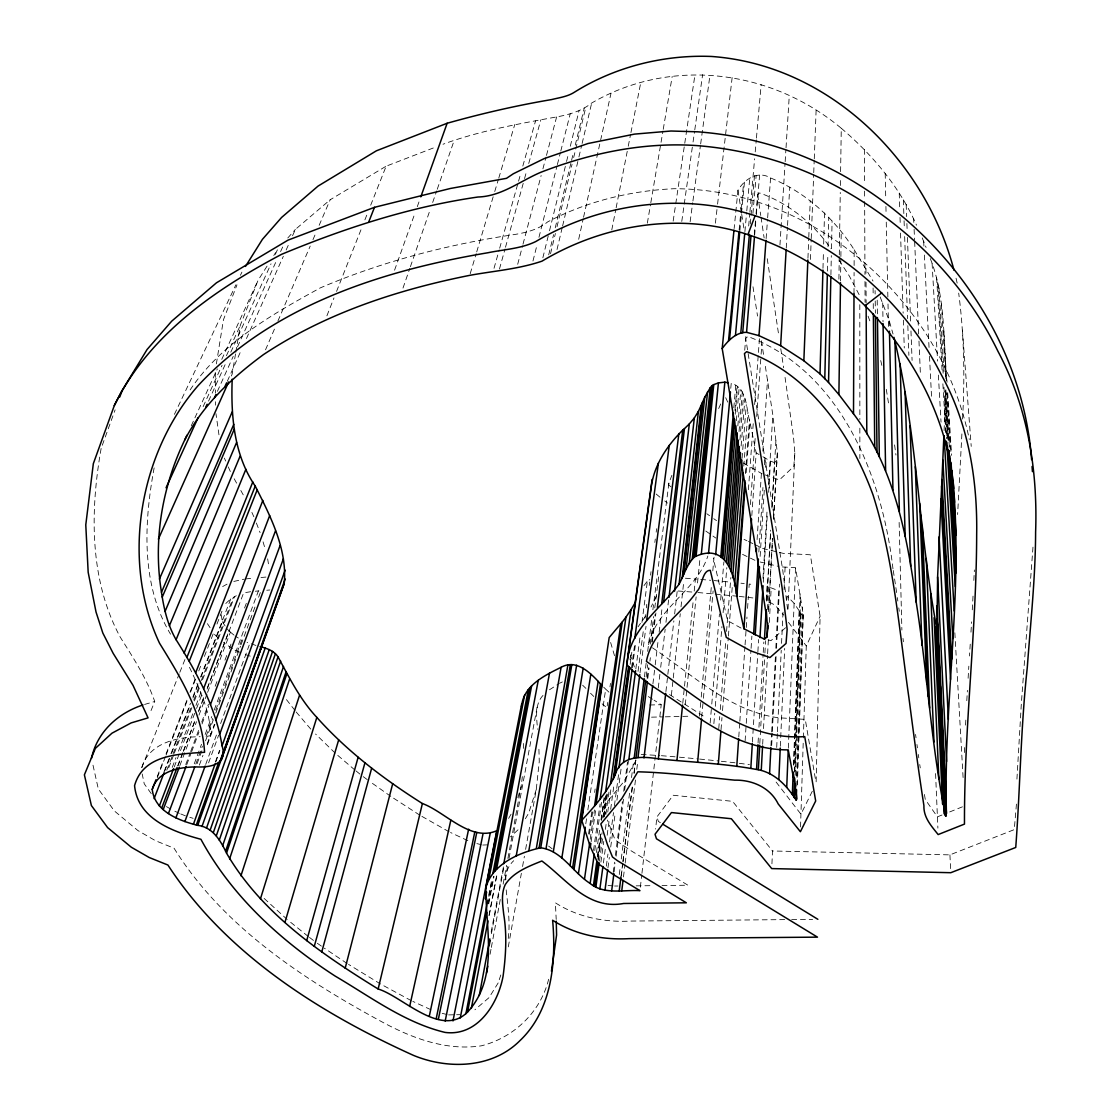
<?xml version="1.0" encoding="UTF-8"?>
<svg xmlns="http://www.w3.org/2000/svg" width="1120" height="1120" viewBox="0 0 1120 1120"><rect width="100%" height="100%" fill="white"/><g stroke="black" fill="none" stroke-linecap="round" stroke-linejoin="round"><path stroke-width="0.75" stroke-dasharray="5 3.75" d="M854 293.398L854.084 272.468M854.112 265.496L854.182 249.788C834.232 218.148 805.392 192.15 770.588 177.954C757.862 170.226 744.52 179.158 737.968 190.232L734.146 228.508M840.532 280.952L840.854 258.23M840.882 256.48L841.232 232.022M838.908 279.202L839.272 256.648M839.3 254.912L840.28 192.458M840.378 185.514L840.49 178.57M840.602 171.64L841.274 128.268C771.428 69.86 671.426 56.574 591.682 103.026C581.644 111.062 569.1 114.674 556.626 116.928C518.308 123.886 479.654 130.83 443.002 144.242M944.104 430.626L945.532 390.922M830.914 274.736L831.32 255.612M831.474 248.668L832.09 220.864M827.428 271.124L827.862 253.778M828.03 246.834L828.758 217.35M816.144 781.816L820.092 616.28L810.362 554.792L783.202 553.35L763.168 548.562L754.334 544.32M1016.932 779.086L1021.356 703.36L1033.214 544.026M822.976 268.31L823.466 251.006M823.662 244.09L824.53 212.94M964.376 752.542L964.572 745.934M800.534 826.952L803.306 739.62M803.362 737.884L806.288 645.96L820.092 616.28M796.712 786.268L803.222 614.362L795.55 567.658L780.514 566.846M797.398 784.854L803.222 614.362M794.36 772.114L800.674 597.226M794.878 771.05L796.194 734.538M796.25 732.802L800.548 612.836L794.108 603.288L787.01 596.05L786.786 601.3M795.228 775.306L800.548 612.836M796.516 775.95L802.396 607.488M810.446 259.448L811.174 240.366M811.23 238.63L813.68 174.44M813.736 172.704L814.198 160.566M814.268 158.83L816.116 110.25M793.45 765.03L799.134 610.386M793.814 765.03L800.086 593.796M788.326 748.132L795.55 567.658M807.94 258.23L808.71 239.106M808.78 237.37L810.236 200.886M780.318 746.256L784.672 648.452M788.032 609.098L794.836 452.97L793.492 437.108L784.672 374.682M771.932 863.786L772.52 850.99L732.564 801.332L673.204 795.256L656.922 816.928L655.592 829.066M962.556 419.048C964.908 377.062 964.138 334.81 958.692 293.104M776.706 747.404L777.35 733.544M777.434 731.808L781.228 650.314M781.55 643.384L783.006 612.178M784.056 589.638L785.106 567.098M771.68 745.36L772.282 733.222M772.366 731.486L776.146 655.228M776.482 648.298L779.66 584.178M961.898 433.916L957.614 514.514M965.566 725.102L966 716.38M770.966 745.864L771.568 733.656M771.666 731.92L775.39 656.964M775.838 648.242L778.694 590.716L767.018 586.348L766.22 600.278L775.25 605.332L783.594 615.062M973.84 580.426L974.372 569.968M762.664 744.296L763.14 735.588M763.518 728.63L767.508 655.508M767.606 653.772L768.362 639.842M769.314 622.426L771.218 587.608M759.822 743.47L764.806 654.71M764.904 652.974L765.59 640.794M767.354 609.462L768.628 586.838M768.572 609.252L772.506 538.286M777.35 452.928L773.458 520.982L777.35 452.928L772.8 414.764L764.82 362.782M768.558 611.604L772.618 538.37M972.272 609.84L973.028 596.078M758.058 742.938L758.562 734.244M758.954 727.286L763.14 654.206M763.238 652.47L763.84 642.026M786.24 248.108L787.444 227.192M787.542 225.442L789.74 187.096M766.64 601.118L770.686 530.124M776.818 460.404L774.522 462.588L771.862 509.348L776.034 438.354M766.864 599.76L770.812 530.334M763.28 582.288L767.41 513.072M768.642 492.31L770.504 461.16L760.508 455.336M966.798 700.7L967.4 690.34M968.114 678.272L968.828 666.19M505.82 879.886C505.442 872.676 508.396 865.606 513.688 860.72M752.416 742.14L757.778 653.45M757.876 651.714L758.618 639.548M763 578.228L767.172 508.662M768.628 484.316L772.8 414.764M970.97 632.17L971.6 621.866M760.13 556.388L764.4 488.306M765.716 467.362L766.262 458.64M779.954 245.056L785.05 163.394M785.162 161.658L785.918 149.492M786.03 147.756L789.278 95.634M745.122 740.824L746.13 725.116M746.242 723.38L750.974 650.118M751.086 648.368L751.87 636.16M758.842 552.034L762.944 487.48M764.4 464.786L764.834 457.814M970.242 644.168L969.472 655.998M757.092 539.616L761.614 470.218M762.86 451.136L767.494 380.016M542.99 695.422C534.492 704.452 536.578 717.962 537.586 729.246M751.814 515.564L756.182 452.872L749.98 422.156C745.934 408.94 747.726 388.038 731.234 383.236L730.758 388.444M738.78 736.904L739.718 723.002M739.844 721.266L744.94 646.59M745.066 644.854L746.13 629.23M746.256 627.48L746.956 617.064M747.558 608.384L748.384 596.232M748.986 587.538L749.224 584.066L753.956 584.654M750.442 504.574L755.356 435.428M756.7 416.416L760.998 355.922M761.124 354.186L761.866 343.812M748.398 489.734L753.228 423.696M754.628 404.572L758.31 354.172M758.436 352.436L759.458 338.534M766.122 238.602L767.522 219.548M767.648 217.812L770.588 177.954M745.388 473.606L749.476 419.706M746.172 472.64L749.98 422.156M743.792 466.102L747.95 412.328M794.836 452.97L793.814 466.382L779.408 479.934L765.31 474.936M742.07 458.304L746.298 404.684M721.028 729.708L721.98 717.57M722.526 710.626L728.266 637.812M728.392 636.076L732.214 587.524M739.928 439.936L743.61 394.674M741.132 445.998L744.898 398.916M718.76 728.658L719.726 716.506M720.286 709.562L725.844 640.108M726.544 631.428L730.842 577.612M713.874 723.66L714.742 713.244M715.316 706.314L721.938 626.542M723.1 612.668L726.838 567.574M744.716 350.224L745.99 334.922M754.348 234.556L755.496 220.71M756.07 213.78L757.652 194.74L759.612 192.948C788.452 203.21 813.666 223.454 830.914 248.78M754.6 235.48L755.748 221.648M756.322 214.732L759.612 174.972M739.032 431.62L742.322 391.636M736.358 420.7L739.158 387.716M737.842 425.908L740.88 389.424M734.958 410.424L737.058 386.148M735.21 414.274L737.604 386.512M752.92 213.444L756.182 175.406M710.15 723.086L711.634 705.754M711.774 704.032L719.446 613.928M720.636 600.054L723.884 561.932M1016.442 804.104L1014.258 829.626L949.928 854.868L772.52 850.99M748.678 226.002L749.742 213.934M749.896 212.212L754.614 158.774M755.216 151.886L756.294 139.818M756.434 138.096L761.152 84.658M733.81 407.778L735.784 385.238M750.288 224.028L754.502 175.616M699.482 716.086L701.078 698.81M701.232 697.074L711.522 584.724M712.796 570.892L714.056 557.06M744.898 231.616L746.634 212.576M746.788 210.854L749.77 177.968M701.708 717.304L703.262 700M703.416 698.264L713.118 590.954M739.858 230.706L744.464 182.168M739.116 229.992L740.95 210.91M741.104 209.174L743.596 183.162M507.906 858.452L521.626 783.258M521.794 781.592L522.48 774.9M685.286 704.732L686.868 689.08M687.036 687.344L696.122 596.89M697.522 582.974L700.14 556.878M508.242 938.462C510.44 921.718 507.626 904.89 506.03 888.216M682.752 703.374L684.334 687.82M684.516 686.098L693.154 601.44M694.204 591.066L695.436 578.97L710.668 580.286M525.616 849.408L536.256 789.558L539.266 761.39L538.874 747.684M671.37 695.254L673.078 679.644M673.26 677.908L680.26 613.76M681.016 606.83L683.858 580.832M665.91 691.586L667.66 676.06M667.842 674.338L673.862 620.858M674.646 613.956L677.166 591.528M715.386 223.188L717.388 205.856M717.584 204.12L732.144 77.574M640.36 887.18L641.746 875.014M641.942 873.278L661.22 704.704L654.066 700.182M658.266 687.974L659.89 674.156M660.702 667.24L665.154 629.216M665.966 622.3L668.598 599.844M652.918 683.816L655.004 666.582M655.2 664.86L658.112 640.738M659.148 632.128L662.06 607.992M101.136 448.462C90.09 510.986 89.278 579.866 120.274 637.196C133.238 657.776 146.692 678.37 154.728 701.498L149.884 713.412M620.97 877.016L622.706 863.142M622.916 861.406L632.254 786.772M633.99 772.884L635.516 760.746M621.306 875.714L622.818 863.59M623.042 861.868L632.352 787.388M634.088 773.528L635.824 759.668M646.156 676.802L647.654 664.748M650.244 644.07L653.688 616.518M654.766 607.908L658.644 576.912L657.006 577.052M647.164 678.16L648.452 667.814M651.658 641.97L655.088 614.404M647.794 678.37L649.082 668.038M649.936 661.15L650.356 657.706M652.288 642.208L655.914 612.92M623.462 876.974L624.974 864.822M625.184 863.086L635.712 778.036M636.79 769.356L637.868 760.676M619.29 874.538L620.382 865.872M621.264 858.956L629.566 793.156M631.526 777.574L633.71 760.256M644.42 676.942L646.156 663.166M647.682 651.35L652.064 616.644M652.89 609.77L668.906 482.986L671.902 475.3M668.906 482.986L668.654 484.89L671.006 486.85M648.522 644.658C656.698 607.502 696.248 591.304 707.854 556.024M638.036 671.398L643.412 630.14M644.98 618.114L645.428 614.67M646.324 607.796L646.772 604.352M649.236 585.452L649.684 582.008M650.58 575.134L651.028 571.69M654.836 542.472L655.284 539.028M656.18 532.154L656.614 528.724M613.172 872.578L614.516 862.204M615.412 855.288L622.356 801.668M623.7 791.294L627.508 761.894M614.124 871.822L615.244 863.142M616.14 856.212L623.518 798.966M624.638 790.286L628.446 760.802M640.024 672.84L646.016 626.346M635.824 668.948L640.36 634.508M641.942 622.44L647.388 581.098L649.81 579.614M632.324 667.758L635.796 641.886M606.34 866.152L607.95 854.056M609.56 841.974L613.494 812.602M614.418 805.7L619.024 771.148M607.95 867.832L609.336 857.43M610.708 847.028L615.314 812.364M616.924 800.226L621.054 769.02M630.154 664.342L631.792 652.26M690.13 221.718L692.692 202.706M692.93 200.984L700.42 145.684M700.658 143.948L710.01 74.816M603.4 862.988L605.752 845.656M607.152 835.268L609.504 817.936M610.666 809.27L614.194 783.286M631.498 668.094L634.76 643.832M600.908 862.134L603.736 841.428M605.388 829.36L606.564 820.736M607.754 812.098L611.058 787.948M630.042 659.778L630.756 654.598M597.52 856.296L600.642 833.798M602.812 818.216L605.934 795.718M597.59 856.926L600.95 832.79M603.106 817.278L606.452 793.142M597.884 859.334L601.468 833.476M603.862 816.228L606.956 793.814M598.22 860.412L602.056 832.72M604.352 816.9L607.446 794.472M599.466 861.112L602.798 836.864M605.892 814.352L608.986 791.84M596.442 852.502L599.816 828.394M601.02 819.77L604.142 797.384M601.314 820.484L604.926 794.598M681.772 221.424L692.818 143.696M693.056 141.974L694.54 131.614M694.778 129.878L702.632 74.606M593.516 850.388L600.096 803.922M594.762 850.57L601.594 802.144M591.122 841.68L595.798 809.032M154.14 467.894C144.018 522.564 140.77 584.626 170.534 634.186M588.574 833.994L591.85 811.496M594.622 792.442L595.126 788.984M607.208 705.88L607.712 702.422M609.98 686.84L610.484 683.382M589.414 834.232L592.648 811.93M590.226 839.3L594.454 809.928M673.162 221.13L695.016 74.41M585.802 823.746L586.824 816.844M587.846 809.942L605.682 689.15L603.694 687.19M216.356 363.902L223.44 319.774L236.992 284.844M235.522 353.948L232.19 374.024L230.048 378.784M235.802 352.268L240.24 325.5L258.048 280.35L268.24 264.264M647.346 223.16L650.524 204.386M650.818 202.678L662.956 131.04M663.236 129.332L672.196 76.454M508.298 946.876L521.36 873.348M522.578 866.502L524.398 856.254M490.07 954.268L491.022 949.13M491.344 947.422L500.584 897.806M503.132 884.128L506.632 865.298M505.022 879.97L507.78 865.144M509.04 858.34L537.194 706.706M491.176 932.036L503.426 866.852M491.4 933.702L503.86 867.23M488.306 903.882L493.584 876.4M488.768 903.686L494.018 876.302M488.964 915.712L497.154 872.774M489.286 915.096L497.434 872.256M487.088 903.756L491.722 879.704M487.242 905.058L492.184 879.41M611.772 229.964L615.804 209.454M616.14 207.746L627.914 147.938M628.25 146.23L630.602 134.26M630.938 132.552L640.682 83.006M578.676 239.302L583.184 218.946M583.562 217.252L610.974 93.422M557.018 249.536L562.198 227.64M562.604 225.96L578.536 158.592M578.928 156.912L581.714 145.124M582.12 143.444L591.682 103.026M550.522 253.722L555.394 233.478M557.018 226.73L572.054 164.304M573.678 157.556L585.872 106.946M548.702 254.842L553.602 234.598M555.24 227.836L571.172 162.008M571.578 160.328L573.622 151.886M575.26 145.138L584.248 107.996M542.864 257.768L549.094 232.414M549.514 230.72L566.146 163.128M566.566 161.434L568.638 152.992M570.304 146.23L579.04 110.74M532.966 261.016L537.25 244.09M538.958 237.328L556.948 166.264M557.368 164.584L560.378 152.74M560.798 151.046L570.22 113.82M517.692 264.278L522.564 245.854M522.998 244.188L541.142 175.532M542.92 168.84L546.014 157.122M546.462 155.442L556.626 116.928M499.464 269.024L505.036 248.92M505.498 247.24L524.09 180.236M524.552 178.556L526.876 170.184M528.738 163.478L540.82 119.924M494.018 268.31L499.212 249.872M499.674 248.206L518.084 182.854M518.56 181.174L520.926 172.802M522.816 166.096L535.556 120.862M470.204 273.686L476.21 253.568M476.714 251.888L494.242 193.2M494.746 191.534L498.26 179.788M498.764 178.122L514.794 124.46M517.832 797.566L521.29 786.604M536.256 789.558L528.654 813.162L525.252 818.944M499.24 979.72L501.368 973.294M402.99 288.078L409.836 268.31M410.41 266.672L430.388 209.02M432.67 202.44L436.674 190.904M437.248 189.252L454.37 139.846M548.632 979.244C540.694 1012.004 513.8 1037.68 481.306 1045.828C446.46 1050.98 412.888 1038.492 382.704 1022.28C303.114 979.118 222.726 926.492 174.062 848.218L155.526 840.728L137.83 830.494L114.366 810.95L98.322 788.956L92.232 761.74M394.562 270.2L414.946 213.206M417.284 206.668L420.21 198.492M215.404 761.894L219.506 750.456M215.768 762.062L219.884 750.624M102.298 445.242L115.108 409.864M205.716 764.4L217.042 733.362M220.612 723.548L249.2 645.134M208.6 762.86L218.68 735.112M199.374 765.1L202.972 755.314M207.186 743.89L214.382 724.318M207.34 744.772L214.886 724.262M195.804 764.078L202.44 746.13M206.066 736.344L212.716 718.396M215.726 710.234L241.696 640.08L235.032 635.978M197.106 763.644L203.14 747.32M205.548 740.796L213.388 719.6M215.796 713.076L240.506 646.184M241.108 644.56L256.172 603.778M258.594 597.254L260.4 592.354M194.25 763.826L201.516 744.254M205.156 734.468L211.806 716.52M214.228 709.996L258.412 590.926L261.002 590.716M185.766 764.526L190.05 753.116M190.666 751.478L198.632 730.282M201.684 722.134L208.432 704.2M215.166 686.266L217 681.38M224.966 660.184L226.8 655.284M229.25 648.774L231.084 643.874M244.566 608.006L246.4 603.12M186.76 764.694L191.03 753.284M191.646 751.66L198.982 732.102M202.034 723.954L208.754 706.034M177.744 765.8L182.686 752.794M183.302 751.156L195.664 718.62M198.758 710.486L204.316 695.856M207.41 687.722L229.04 630.784L226.968 628.768M178.024 765.674L182.98 752.626M183.596 751.002L195.972 718.396M198.45 711.886L204.638 695.576M207.116 689.066L243.628 592.886L250.684 591.71M179.872 765.59L196.518 721.658M198.982 715.148L206.99 693.994M207.606 692.356L230.412 632.142L229.04 630.784M174.244 766.962L195.958 710.052M196.574 708.428L202.776 692.174M172.228 767.438L175.966 757.652M178.472 751.142L193.438 712.012M195.93 705.488L201.544 690.83M166.782 770.196L191.268 706.608M193.774 700.084L200.69 682.15M201.306 680.526L233.324 597.38L237.062 595.308M168.7 767.816L173.726 754.768M174.342 753.144L191.898 707.49M194.404 700.966L200.046 686.294M202.552 679.784L234.514 596.638M164.038 771.708L170.338 755.398M170.968 753.76L190.484 703.22M193.004 696.696L198.044 683.648M200.564 677.124L230.79 598.85L233.324 597.38M164.752 771.036L171.01 754.81M171.64 753.186L190.428 704.508M192.934 698.012L198.576 683.41M201.082 676.914L222.376 621.74L221.13 614.376M157.262 776.482L163.562 760.284M166.082 753.802L187.502 698.74M190.022 692.272L195.692 677.684M157.276 777.672L165.452 756.658M166.082 755.034L187.446 700.056M190.582 691.978L196.252 677.418M198.758 670.95L200.648 666.106M204.414 656.404L210.7 640.234M211.33 638.61L213.85 632.142M216.986 624.05L222.012 611.114M718.676 408.548L720.986 403.354M326.9 315.812L333.984 297.92M336.56 291.41L362.32 226.352M364.896 219.856L367.472 213.346M370.692 205.212L386.148 166.18L434.882 147.378M141.834 767.452L179.186 673.946M179.83 672.322L184.982 659.428M265.524 349.804L275.156 327.46M277.9 321.076L310.212 246.064M312.97 239.68L316.4 231.7M319.158 225.316L330.148 199.78L386.148 166.18M141.82 767.606C149.002 742.686 177.576 736.932 200.144 736.708M227.318 381.234L241.5 349.608M246.47 338.534L283.332 256.298M286.16 249.97L289.716 242.074M292.544 235.746L295.386 229.418L330.148 199.78M217.406 391.328L233.212 356.384M237.51 346.85L276.29 261.086M280.588 251.566L283.472 245.21M208.544 401.1L225.778 363.23M230.804 352.184L271.026 263.83M275.338 254.366L277.494 249.634L273.784 255.486M203.14 406.644L222.054 365.274M226.422 355.726L240.24 325.5M191.268 425.754L217.392 368.858M221.76 359.38L258.048 280.35M174.412 414.344L235.914 284.774M240.422 275.296L241.92 272.132M812.308 791.224L800.94 814.198L774.102 779.45M656.516 596.022L651.07 606.984M635.978 760.536L624.064 781.396L603.232 806.68L605.556 814.114M508.606 818.44L511.084 814.184M498.176 982.926L489.076 997.598L474.908 1009.764M190.12 389.942C221.256 343.168 272.104 314.356 320.25 287.91C382.494 261.352 448.084 244.454 514.878 234.458C526.554 232.498 538.37 229.516 547.722 221.858C586.614 201.418 630.21 190.764 674.002 188.72C815.808 188.692 941.682 302.652 969.29 439.46M645.54 616.238L638.05 626.822M644.014 585.592L647.388 581.098M287.784 237.986L295.386 229.418M518.014 829.808L510.482 836.85M225.778 603.498L230.79 598.85M785.554 627.732L770.882 640.71L767.704 639.604M549.472 689.78L558.04 684.264M222.642 586.572L228.004 583.618M559.468 683.34L562.338 681.926M942.004 815.01L937.412 816.858L925.302 799.568L923.874 791.336M949.676 811.944L963.466 806.4M233.8 581.434L244.188 579.18M144.578 704.438L154.728 701.498M207.9 736.148L210.658 735.742C210.322 710.444 198.66 686.686 188.006 664.23M245.658 578.928L254.156 578.06M255.318 591.234L258.412 590.926M260.974 577.514L266.644 577.01M266.742 590.254L269.878 589.988M641.186 754.46L659.736 755.552M482.748 845.04L491.022 844.746M649.684 704.998L661.22 704.704M651.532 717.164L663.572 716.87M665.28 716.828L691.068 716.17M448.602 1014.902L455 1014.762M456.61 1014.734L459.802 1014.664M636.16 885.85L651.686 885.668M662.046 885.542L687.932 885.22L631.442 851.004L615.09 839.916L607.418 820.064M784.7 919.618L631.078 921.06C604.688 922.53 577.738 917.238 555.366 902.804L556.206 919.436M791.686 919.562L812.63 919.366M614.586 886.018L618.016 886.018M685.398 578.228L695.436 578.97M678.146 590.996L694.512 592.228M608.048 885.5L612.948 885.892M661.374 755.692L677.754 757.036M697.844 592.508L737.632 596.232M679.434 757.19L697.928 758.898M714.056 580.566L730.94 582.162M699.608 759.066L718.074 760.914M740.922 583.198L744.24 583.548M739.242 596.4L753.48 598.01M721.322 761.278L735.938 762.888M739.312 763.322L749.434 764.624M760.116 561.974L778.806 566.44M442.19 1013.348L446.992 1014.51M476.868 843.598L481.278 844.676M189.826 817.306L193.13 818.328M255.962 645.456L247.1 642.362M245.462 654.626L251.482 656.53M770.504 461.16L774.522 462.588M430.808 1009.652L412.818 1001.392M467.852 840.672L450.548 832.51M179.354 813.372L172.186 809.942M180.782 813.96L186.508 816.284M235.074 650.244L242.494 653.38M725.69 397.684L727.734 402.108M742.532 554.358L748.832 557.382M750.414 558.138L756.714 561.162M744.016 539.364L746.956 540.778M748.426 541.478L752.85 543.606M411.334 1000.678L382.018 984.816M449.092 831.782L421.274 816.018M741.062 628.068L727.622 620.704L713.356 558.306M380.548 984.004L348.53 964.376M743.33 462.966L762.174 473.83M756.182 452.872L759.066 454.524M419.818 815.164L392.238 797.328M166.418 806.582L170.744 809.102M232.47 648.648L223.44 642.572M347.074 963.466L324.338 948.164M648.34 696.57L652.638 699.272M669.522 694.582L703.094 715.876M660.394 822.724L658.364 821.422L656.922 816.928M390.782 796.362L371.35 782.614M317.31 943.278L322.938 947.184M705.796 531.048L711.522 535.052M712.95 536.046L715.806 538.048M713.706 518.672L716.534 520.66M706.846 513.744L709.59 515.718M363.216 776.65L369.992 781.62M652.442 647.794C692.272 674.282 729.078 710.934 778.288 717.752L805.266 719.39L815.92 782.054M548.632 846.118L552.132 848.736M308.196 936.432L288.526 920.584M309.484 937.412L315.91 942.312M664.734 500.948L667.45 503.062M354.872 770.014L336.406 754.208M356.048 770.952L361.858 775.656M602.098 703.836L605.542 706.664M230.412 632.142L233.884 635.012M656.138 494.018L660.646 497.77M287.21 919.492L263.522 897.876M335.146 753.088L315.56 734.034M841.274 128.268C872.606 154.91 899.892 187.334 916.524 225.218M605.682 689.15L608.958 692.16M214.494 634.41L219.674 639.478M582.652 685.216L585.9 688.38M590.548 693.252L593.824 696.486M310.758 729.092L296.156 711.956M286.468 699.622L295.078 710.584M788.466 622.328L806.288 645.96M800.982 613.578L802.606 615.734M151.228 793.604L144.242 783.818L142.198 773.976M207.424 623.672L210.07 627.69M222.376 621.74L225.134 625.954M839.076 260.092L849.436 276.234L859.81 295.974M854.182 249.788L873.026 281.022M240.814 490.49L244.202 496.594M234.192 478.772L237.468 484.694M251.888 512.428L253.848 516.74M922.236 237.916L926.086 247.45M224.364 458.094L225.68 461.048M228.298 466.942L230.916 472.836M880.194 296.968L889.224 320.726L893.032 334.012M256.368 522.998L260.092 532.63M930.3 258.58C945.882 297.752 943.11 341.026 947.058 382.214M868.084 316.162L870.94 323.904M634.354 666.974L630.588 655.466M263.06 541.856L265.328 549.556M610.638 642.502L614.502 655.676M957.152 283.094L955.248 274.666M880.74 360.556L881.846 365.386M886.284 389.326L889.014 406.21M218.974 434.826L215.95 413.672M892.976 568.82C882.476 476.98 841.078 371.532 747.88 336.476L745.71 338.394L782.796 570.542L787.584 609.238M893.242 570.5L894.32 577.248M894.586 578.942L897.12 595.91M267.652 558.852L268.982 567.252M737.968 190.232L741.454 212.646M741.72 214.368L744.408 231.602M752.99 286.762L757.54 316.064M761.39 340.76L763.742 355.88M919.744 764.526L920.248 767.886M757.652 194.74L760.76 215.488M761.026 217.21L764.134 237.958M767.256 258.706L778.582 334.166M780.78 348.754L783.636 367.766M897.358 597.618L897.834 601.048M898.786 607.88L899.276 611.296M915.558 734.454L916.02 737.786M916.944 744.478L917.406 747.81M918.33 754.488L918.792 757.834M894.586 444.906L895.944 455.042M902.986 638.4L903.42 641.718M962.402 330.092L971.222 446.39M947.702 392.672L951.608 455.378M943.922 331.702L946.54 381.864M947.296 394.072L951.076 455.14M941.332 304.01L945.924 378.826M946.778 392.756L950.208 448.434M945.84 389.732L948.92 440.258M949.018 441.994L949.34 447.23M945.462 394.03L948.29 440.734M938.966 287.924L944.244 375.242M945.182 390.95L948.248 441.602M945.322 398.216L947.94 441.532M937.72 282.632L943.124 373.226M943.964 387.17L946.974 437.696M944.874 410.844L946.526 438.69M936.614 277.76L942.06 369.908M942.872 383.81L945.854 434.238M954.842 632.772L963.242 780.164M932.106 263.34L937.594 361.088M938.378 375.06L941.038 422.184M923.664 241.094L923.93 246.33M924.378 255.052L929.054 347.578M929.502 356.3L931.616 398.202M949.928 854.868L950.628 869.456M913.654 218.862L913.808 222.362M914.116 229.348L914.564 239.82M914.648 241.556L918.666 334.068M918.974 341.054L920.486 375.956M935.578 773.542L937.888 828.128M906.178 204.47L906.64 216.594M906.892 223.524L907.158 230.454M907.424 237.384L910.644 322.294M910.966 330.96L912.086 360.416M903.336 199.836L903.84 213.808M904.078 220.794L904.33 227.794M904.652 236.53L907.578 318.654M907.83 325.64L908.894 355.348M523.432 743.456L523.6 748.384M899.234 193.032L899.794 210.448M900.018 217.406L900.312 226.114M900.536 233.072L903.14 313.18M903.364 320.138L904.274 347.998M899.136 522.396L901.894 630.084M889.224 320.726L889.406 329.462M885.206 173.334L885.766 199.472M885.92 206.43L886.074 213.402M886.256 222.11L887.866 297.01M888.006 303.968L888.538 328.356M882.686 302.792L883.022 321.846M877.212 300.132L877.422 315.784M875.098 290.57L875.14 294.042M875.224 300.986L875.378 313.152M945.364 362.67L945.532 377.832M873.096 287.952L873.18 296.618M873.25 303.562L873.32 310.492M215.278 372.414L215.404 393.106M215.46 401.73L215.488 405.188M865.956 268.31L865.998 275.282M866.026 282.24L866.138 303.142M864.43 149.394L864.57 184.142M864.598 191.1L864.64 199.78M864.64 201.516L864.962 274.498M864.99 281.442L865.074 302.288M859.81 304.668L859.852 419.482M859.852 428.176L859.866 458.5"/><path stroke-width="1.5" d="M945.994 804.622L946.442 813.414L945.658 816.074C931.126 746.074 927.5 673.022 916.188 602.126C907.41 536.424 894.418 467.866 853.51 413.784L854 293.398M853.51 413.784L838.894 394.562L840.504 282.702M946.288 815.822L937.076 618.828L937.608 576.996L943.894 435.652M838.894 394.562L828.548 382.48L830.872 276.472M828.548 382.48L824.782 378.672L827.344 274.596M946.442 813.414C943.446 706.79 962.024 600.32 953.988 493.696M824.782 378.672L820.008 373.884L822.934 270.046M156.002 779.716L152.222 789.432C154.714 811.496 178.976 820.624 197.722 825.356C212.758 827.106 220.682 840.77 226.534 853.132C261.268 912.94 320.488 953.428 378.154 989.002C402.654 996.422 441.056 1038.492 467.53 1012.088C499.016 977.97 485.576 929.404 485.884 887.642C492.296 864.066 519.036 852.586 540.736 847.798C562.1 850.654 573.02 872.62 590.142 883.442C604.058 894.964 623.546 889.658 639.954 890.652L612.948 874.314L597.912 863.45L590.38 846.832L581.742 820.288C594.51 806.526 607.362 792.148 615.188 774.858C620.452 755.174 642.446 756.182 658.336 758.856C692.608 762.44 727.482 763.49 761.25 770.406C776.846 774.788 787.752 787.094 796.222 800.184L796.586 789.754M796.222 800.184L796.922 798.77L794.164 777.364M793.94 797.132L794.626 778.008M794.43 797.916L794.92 784M792.358 794.57L793.184 771.974M794.038 780.85L793.506 773.766M786.744 787.094L788.2 750.68M820.008 373.884L803.852 360.752L807.87 259.966M778.848 779.45L780.248 748.006M769.58 773.752L770.882 747.614M761.25 770.406L762.58 746.032M758.352 769.58L759.724 745.206M793.366 777.266L788.256 749.868C749.714 750.12 715.274 730.156 684.936 708.218C666.008 693.49 642.782 682.626 626.836 664.594C629.132 629.748 659.862 609.504 679.084 584.178C684.068 575.036 686.854 564.116 694.624 556.85C725.228 542.332 734.216 572.908 736.848 596.204L743.932 628.74L764.47 639.212L767.032 636.944L767.802 623.098M767.032 636.944L767.788 625.562M756.574 769.048L757.96 744.688M803.852 360.752L780.64 345.702L786.142 249.844M764.47 639.212L766.15 609.77M767.592 629.048L766.276 610.176M759.976 637.658L763.07 585.746M750.834 768.222L752.304 743.876M521.542 706.79C523.124 685.818 544.558 675.444 561.106 667.31C577.248 658.224 591.724 674.212 601.72 685.216L573.986 869.638M755.216 634.942L759.486 566.86M753.62 634.046L758.394 559.02M766.08 613.648L756.294 551.754L756.518 548.296M743.932 628.74L751.576 519.036M736.764 766.416L738.654 738.64M780.64 345.702L758.982 335.65L765.996 240.338M736.274 593.6L744.856 480.564M736.848 596.204L745.388 483.084M734.538 585.788L743.26 473.046M732.648 577.668L741.93 460.04M718.298 764.386L720.888 731.444M729.596 567.028L739.368 446.908M731.052 571.536L740.572 452.97M756.294 551.754L722.19 348.544C728 340.62 736.008 332.248 746.564 332.318L754.446 237.216M728.126 563.78L738.304 440.314M724.57 559.594L735.924 425.908M726.516 561.428L737.254 432.866M722.204 557.9L734.202 419.104M722.806 558.292L734.762 419.482M742.7 332.752L751.002 235.914M720.776 556.92L733.362 412.986M740.796 332.962L749.392 234.402M735.462 335.454L744.744 233.352M715.666 554.75L730.45 391.902M697.634 762.3L701.54 719.026M729.498 339.92L739.69 232.442M728.518 340.984L738.962 231.728M708.512 553.532L724.85 382.158L728.042 382.704M701.302 554.232L718.424 382.9L724.85 382.158M722.19 348.544L733.978 230.244M696.122 555.996L713.776 384.608L718.424 382.9M676.942 760.382L682.57 705.096M693.952 557.242L711.844 385.812L713.776 384.608M694.624 556.85L712.446 385.434M692.216 559.216L710.276 387.688L711.844 385.812M686.084 569.268L704.746 397.222L710.276 387.688M689.234 563.556L707.588 391.804M683.116 575.722L702.058 403.354L704.746 397.222M683.788 574.098L702.66 401.8M679.084 584.178L698.404 411.376L702.058 403.354M682.206 577.864L701.232 405.384M658.336 758.856L665.714 693.308M674.59 591.094L694.344 417.956L698.404 411.376M669.004 597.352L689.318 423.934L694.344 417.956M663.6 602.266L684.446 428.638L689.318 423.934M661.71 603.82L682.738 430.122L684.446 428.638M643.986 757.918L652.708 685.538M682.738 430.122C667.03 445.606 653.576 465.822 651.07 488.152L610.498 783.944M657.412 607.404L678.874 433.566M619.234 890.904L620.97 877.016M636.034 757.75L645.722 680.246M637.98 757.61L647.374 681.814M621.74 890.862L623.042 880.446M634.214 757.876L644.196 678.664M611.66 890.904L613.9 873.558M628.922 758.94L639.8 674.562M646.758 619.724L669.256 445.34M623.574 761.978L635.6 670.67M618.94 767.774L632.1 669.48M604.968 890.372L607.726 869.568M615.188 774.858L629.692 667.8M599.886 888.972L602.938 866.446M634.788 638.344L658.392 463.12M613.298 778.96L628.6 666.624M614.096 777.252L629.104 666.694M593.432 885.724L596.792 861.49M594.636 886.382L597.982 862.148M595.882 887.082L599.228 862.834M627.956 655.438L652.134 479.43M605.626 791.602L630.98 609.714L635.432 602.308M600.096 799.26L625.94 617.134L630.98 609.714M590.142 883.442L594.286 854.042M596.022 804.342L622.216 622.062L625.94 617.134M590.38 846.832L590.87 843.388M594.566 805.966L620.886 623.63L622.216 622.062M584.5 879.046L589.722 842.758M578.41 873.782L585.298 827.19M152.222 789.432C157.682 770.938 179.242 767.102 195.902 766.906C210.028 767.592 228.06 764.862 222.068 745.78C215.768 707.21 196.714 672.378 176.092 639.716C167.678 625.198 163.912 608.734 161.476 592.298C152.992 540.61 162.092 487.018 184.73 439.978L186.9 435.246M581.742 820.288L609.182 637.56L620.886 623.63M572.572 868.224L600.46 683.872M570.01 865.634L598.15 681.394M561.834 858.06L590.828 674.184M553.322 851.704L583.198 668.15M546.056 848.526L576.66 665.168M539.056 847.91L570.346 664.664M540.736 847.798L571.844 664.552M536.382 848.078L567.91 664.86M528.878 850.528L561.106 667.31M516.138 856.31L549.514 673.05M486.556 973.084L487.83 966.238M503.776 863.744L538.244 680.372M479.262 995.498L489.888 938.896M489.16 945.63L490.126 940.52M467.53 1012.088L486.654 912.478M494.634 871.318L529.872 687.792M496.566 869.232L531.636 685.762M471.31 1008.434L487.984 920.864M465.92 1013.684L486.766 905.464M492.954 873.082L528.318 689.528M460.25 1017.996L496.762 830.732C470.26 842.24 445.2 811.79 422.394 803.53C383.908 779.198 347.284 751.45 316.834 717.402C300.174 699.622 289.478 677.964 278.026 656.852C274.05 650.706 266.854 648.326 260.106 646.646M485.884 887.642L521.738 703.696M488.908 878.934L524.58 695.226M485.296 898.87L486.626 892.038M452.984 1020.936L490.112 833.714M445.172 1021.104L482.986 833.966M438.326 1019.438L476.77 832.44M436.212 1018.626L474.852 831.684M429.352 1015.98L468.636 829.178M221.368 759.696L284.214 583.506C287.476 549.15 270.326 515.998 255.234 486.08C233.87 454.902 230.846 415.814 232.19 379.19M409.654 1006.46L450.828 820.148M378.154 989.002L422.394 803.53M345.17 968.268L392.686 783.734M321.748 952.042L371.644 768.236M314.286 946.344L364.938 762.804M306.698 940.604L358.134 757.302M284.914 922.432L338.66 739.928M260.428 898.912L316.834 717.402M240.926 875.798L299.558 695.24M229.586 858.914L289.59 679.042M226.534 853.132L286.958 673.484M225.582 851.312L286.118 671.734M222.6 845.852L283.528 666.484M219.282 840.154L280.63 661.024M216.314 835.786L278.026 656.852M213.36 832.524L275.422 653.73M210.182 830.06L272.58 651.378M206.472 828.156L269.262 649.586M551.46 971.222L556.584 935.004L556.248 921.158M201.95 826.56L265.188 648.102M219.926 761.642L285.18 578.998M220.444 760.942L284.214 583.506M197.722 825.356L261.366 646.996M420.798 196.854L447.146 123.256C481.6 113.554 516.39 105.532 551.67 99.554C559.398 97.636 567.686 96.6 574.504 92.162C614.95 66.822 663.838 54.53 711.494 56.462C828.394 64.792 924.98 159.488 954.002 270.228M196.322 824.978L218.554 762.804M193.438 824.208L215.18 763.7M222.068 745.78L285.138 570.136M114.338 405.496L93.324 463.694L85.778 524.86L88.172 572.292L96.026 612.024L102.83 633.038L113.134 653.296L133.028 685.356L148.064 717.878L131.124 722.918L111.958 733.194L95.34 748.412L84.392 774.83L91.378 805.532L107.618 827.61L131.334 847.238L149.212 857.514L167.916 865.032C225.33 953.33 319.088 1012.69 413.504 1055.39C448.154 1069.712 492.268 1068.41 519.918 1040.662C551.908 1010.338 556.36 961.926 552.622 920.248C575.218 934.766 602.392 940.086 629.02 938.644L817.488 937.146L656.474 838.796L655.018 834.274L671.44 812.56L731.36 818.734L771.708 868.588L950.782 872.704L1015.742 847.462C1020.236 787.598 1020.726 727.398 1027.278 667.576C1030.582 622.468 1035.468 577.388 1035.608 532.098C1037.82 469.7 1027.6 406.924 997.99 351.372C960.96 275.03 895.65 213.836 819.336 177.59A308.168 261.562 6.3 0 0 696.01 145.53C642.978 142.03 589.876 153.244 540.582 172.382C519.666 181.328 501.508 196.308 477.918 197.022C410.102 206.808 344.778 228.088 281.652 254.296C214.634 289.674 148.428 335.398 114.338 405.496L122.094 390.558L147.084 349.496L171.71 321.16L216.496 282.786L288.036 240.128L374.486 207.312L450.338 188.482L506.506 178.332L513.338 173.754L544.25 158.578L588.07 143.5L634.578 134.106L671.02 131.012L697.914 131.824A304.85 260.05 6.2 0 1 819.798 163.534C934.178 216.902 1022.196 332.248 1031.59 459.662M119.77 396.998L122.094 390.558M219.856 733.838L283.402 558.726M184.87 821.576L205.128 766.038M215.922 719.894L280.126 545.398M175.882 817.922L194.6 767.34M168.42 813.568L186.144 766.318M210.448 704.578L275.506 530.796M161.686 808.094L177.128 767.424M163.226 809.536L179.256 767.228M159.348 805.98L173.614 768.586M184.73 439.978C202.958 404.81 231.938 377.804 263.466 354.592C325.556 313.334 397.04 289.884 469.7 275.352C493.836 270.956 518.7 269.094 542.024 261.142C603.008 224.546 679.588 211.862 747.922 234.612L755.104 215.74C834.344 241.332 902.902 299.166 940.632 373.506C968.212 422.688 977.564 478.758 976.668 534.548C976.444 631.176 964.138 727.524 964.474 824.096L938.154 834.568C931.322 825.958 923.426 817.446 923.916 805.63C918.344 769.846 913.612 733.936 908.95 698.026C899.234 630.028 893.844 560.7 873.026 494.9C850.724 434.196 810.012 373.926 746.648 351.68L744.436 353.598L781.998 587.076L787.15 629.314L786.044 643.454L769.986 657.552L750.708 650.902L726.292 637.42L710.262 570.304C702.114 570.164 702.31 586.572 696.948 591.346C680.806 615.174 652.19 630.84 646.422 661.388C694.512 694.582 741.58 740.838 804.734 736.596L815.682 800.996L800.394 831.726L778.204 803.936C770.168 787.612 752.332 779.772 734.748 780.164C702.506 776.958 670.152 772.59 637.798 771.806L621.824 798.588L600.824 823.942L607.446 844.606L612.458 856.968L617.414 860.678L686.35 902.804L623.658 903.476C587.818 910.112 566.762 879.536 541.87 860.986C528.598 866.348 513.338 872.088 505.218 884.66C500.948 893.942 502.628 904.47 503.72 914.27C507.108 934.864 505.876 955.766 503.048 976.346C497.91 1004.01 477.484 1036.672 445.074 1032.416C404.754 1022.742 370.496 996.814 335.286 976.164C281.106 941.066 231.812 896.392 200.914 839.286C172.942 831.726 137.718 819.042 134.568 785.638C143.15 754.684 178.262 753.984 204.568 752.29C202.258 712.278 180.18 676.662 159.572 643.286C120.722 561.064 139.146 453.264 198.156 385.574C272.664 305.368 382.55 270.466 487.788 252.77C503.818 249.452 520.884 248.78 535.78 241.542C600.81 202.804 682.724 192.108 755.104 215.74M203.63 688.576L269.696 515.578M154.098 798.63L164.122 772.66M195.706 672.63L262.864 500.43M368.984 221.326L374.486 207.312M189.252 661.22L257.292 489.622M186.872 657.468L255.234 486.08M184.1 653.072L252.826 481.908M176.092 639.716L245.896 469.266M91.462 758.352C97.202 731.836 118.034 713.146 142.912 704.956M169.344 625.828L240.114 456.12M165.032 611.506L236.558 442.54M162.246 597.114L234.374 428.904M161.476 592.298L233.786 424.34M159.39 579.124L232.204 411.852M158.354 539.154L228.634 381.962M225.19 385.98L226.618 382.816M214.536 397.67L215.978 394.492M205.674 407.414L207.116 404.25M166.04 487.802L198.044 417.788M245.476 266.434L262.43 239.33L281.61 217.434L318.038 186.102L376.39 150.808L447.146 123.256M747.922 234.612C791.91 248.822 831.964 273.616 865.088 305.76L881.748 292.852M945.658 816.074L937.076 618.828M746.564 332.318L758.982 335.65M662.9 824.25L817.866 919.31M865.088 305.76C916.58 357.798 952.35 428.4 954.52 502.404M936.922 629.23C918.722 532.966 917.112 433.062 893.984 337.33M1032.066 466.508L1032.43 471.646M953.218 481.502L953.652 488.46M952.042 470.848L956.032 535.402M951.062 462.35L951.692 472.794M949.872 455.938L956.242 560.476M948.92 451.122L956.032 568.736M948.78 450.324L949.088 455.574M948.458 450.198L955.864 573.188M947.492 446.404L947.702 449.89M946.736 442.162L955.304 586.572M946.274 441.182L946.47 444.668M944.076 435.652L954.212 611.002M942.83 459.984L952.84 638.554M941.892 479.528L951.72 659.162M941.57 485.982L951.328 665.966M940.884 498.834L950.53 679.504M939.106 536.802L948.402 719.39M937.608 576.996L946.582 761.53M937.02 605.752L945.84 791.574M937.328 622.104L940.212 683.13M940.422 686.014L945.812 801.682M935.886 627.634L944.734 814.828M935.578 627.032L944.16 813.764M934.08 617.694L942.522 804.006M930.72 593.642L938.868 778.834M926.254 558.474L933.982 741.958M922.32 526.176L929.684 708.022M921.046 515.256L928.284 696.514M919.66 503.244L926.758 683.872M915.306 466.718L921.97 645.316M910.056 425.922L916.188 602.126M905.086 392L910.672 566.104M900.13 363.972L905.17 536.27M894.936 340.648L899.374 511.378M889.448 331.212L892.962 490.07M883.05 323.582L885.626 470.834M877.436 317.534L879.312 456.764M875.406 316.624L877.016 452.116M873.362 313.964L874.748 447.44M866.138 304.892L866.796 433.762"/></g></svg>
